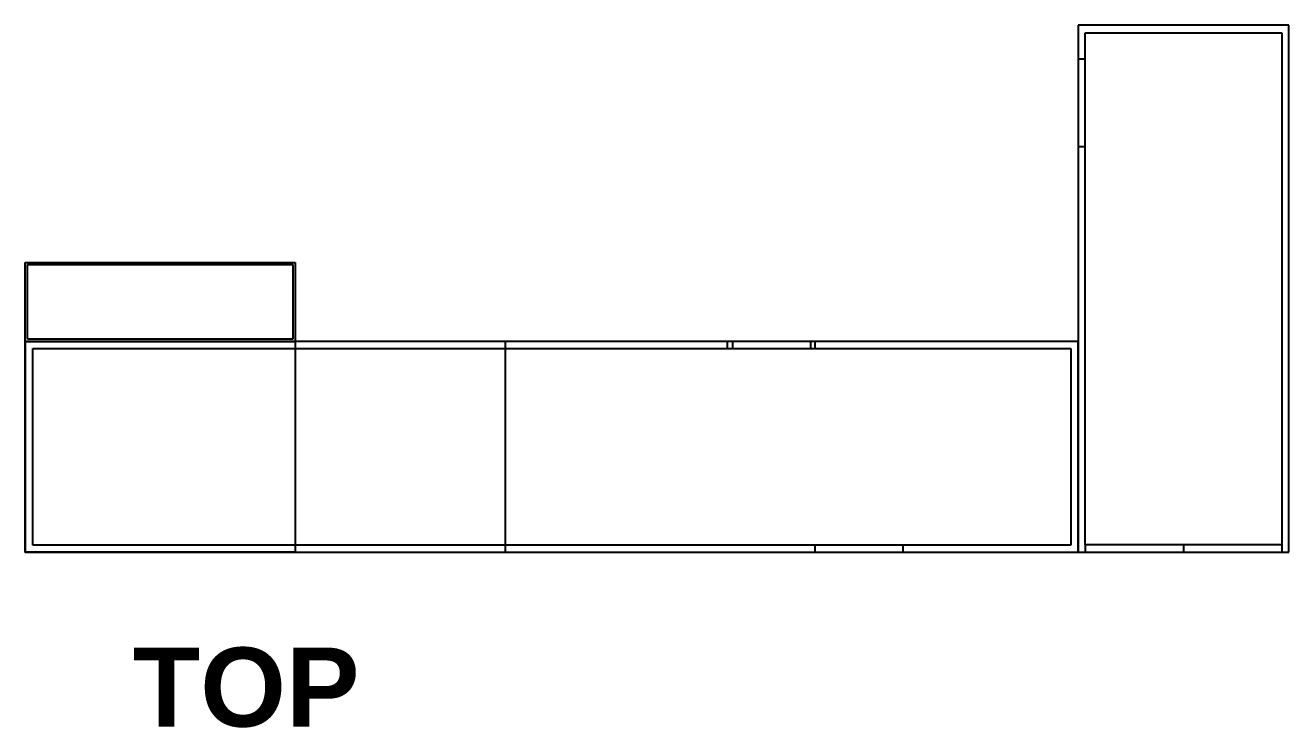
# Model space of a CAD drawing. Header units: inches. Extents: x -42 to 2630, y -351 to 441.
# Drawn here: x -42 to 534, y 121 to 441 of the extents above; entities that cross this region are included whole.
import ezdxf

# ---------------------------------------------------------------- set-up
doc = ezdxf.new("R2010")
doc.units = ezdxf.units.IN
doc.header["$LTSCALE"] = 48
doc.header["$MEASUREMENT"] = 0
doc.layers.get('Defpoints').update_dxf_attribs({"color": 255})
for name, color, linetype in [('VMP-AWNING', 72, 'Continuous'), ('VMP-DOOR', 72, 'Continuous'), ('VMP-ROOF', 72, 'Continuous'), ('VMP-WALL', 72, 'Continuous'), ('VMP-WINDOW', 72, 'Continuous')]:
    doc.layers.add(name, color=color, linetype=linetype)
doc.styles.add('TITLE', font='swissb.ttf')

msp = doc.modelspace()

# ---------------------------------------------------------------- linework, layer by layer
at = {"layer": 'VMP-AWNING'}
for p, q in [((-41.96, 333.47), (81.04, 333.47)), ((-41.96, 297.47), (-41.96, 333.47)), ((-40.96, 332.47), (80.04, 332.47)), ((-40.96, 298.47), (-40.96, 332.47)), ((80.04, 332.47), (80.04, 298.47)), ((81.04, 333.47), (81.04, 297.47)), ((81.04, 297.47), (-41.96, 297.47)), ((80.04, 298.47), (-40.96, 298.47))]:
    msp.add_line(p, q, dxfattribs=at)
at = {"layer": 'VMP-AWNING', "elevation": 96}
msp.add_lwpolyline([(280.41, 297.47), (280.41, 294.28)], dxfattribs=at)
at = {"layer": 'VMP-DOOR'}
for p, q in [((441.23, 426.09), (438.04, 426.09)), ((441.23, 386.09, 4), (438.04, 386.09, 4)), ((318.04, 204.65, 92), (318.04, 201.47, 92)), ((358.04, 204.65, 96), (358.04, 201.47, 96))]:
    msp.add_line(p, q, dxfattribs=at)
for points in [[(441.23, 204.84), (441.23, 201.47)], [(486.04, 204.84), (486.04, 201.47)], [(530.85, 204.84), (530.85, 201.47)]]:
    msp.add_lwpolyline(points, dxfattribs=at)
at = {"layer": 'VMP-ROOF'}
for points in [[(-41.96, 297.47), (81.04, 297.47), (81.04, 201.47), (-41.96, 201.47)], [(177.04, 297.47), (81.04, 297.47), (81.04, 201.47), (177.04, 201.47)]]:
    msp.add_lwpolyline(points, close=True, dxfattribs=at)
at = {"layer": 'VMP-WALL'}
for p, q in [((438.04, 441.47), (438.04, 201.47)), ((534.04, 441.47), (438.04, 441.47)), ((441.23, 204.84), (441.23, 438.09)), ((441.23, 438.09), (530.85, 438.09)), ((530.85, 438.09), (530.85, 204.84)), ((534.04, 201.47), (534.04, 441.47)), ((438.04, 297.47), (-41.96, 297.47)), ((-41.96, 297.47), (-41.96, 201.47)), ((-38.58, 204.65), (-38.58, 294.28)), ((-38.58, 294.28), (434.67, 294.28)), ((177.04, 297.47), (81.04, 297.47)), ((434.67, 294.28), (434.67, 204.65)), ((438.04, 201.47), (438.04, 297.47)), ((434.67, 204.65), (-38.58, 204.65)), ((530.85, 204.84), (441.23, 204.84)), ((-41.96, 201.47), (438.04, 201.47)), ((81.04, 201.47), (177.04, 201.47)), ((438.04, 201.47), (534.04, 201.47))]:
    msp.add_line(p, q, dxfattribs=at)
at = {"layer": 'VMP-WINDOW'}
for p, q in [((278.04, 297.47, 92), (278.04, 294.28, 92)), ((316.04, 297.47, 92), (316.04, 294.28, 92)), ((318.04, 297.47, 92), (318.04, 294.28, 92))]:
    msp.add_line(p, q, dxfattribs=at)

# ---------------------------------------------------------------- texts
at = {"layer": 'Defpoints', "insert": (7.08, 157.99), "char_height": 36, "attachment_point": 1, "style": 'TITLE'}
msp.add_mtext_dynamic_manual_height_columns('TOP', width=556.7773, gutter_width=500, heights=[0], dxfattribs=at)

doc.saveas('drawing.dxf')
